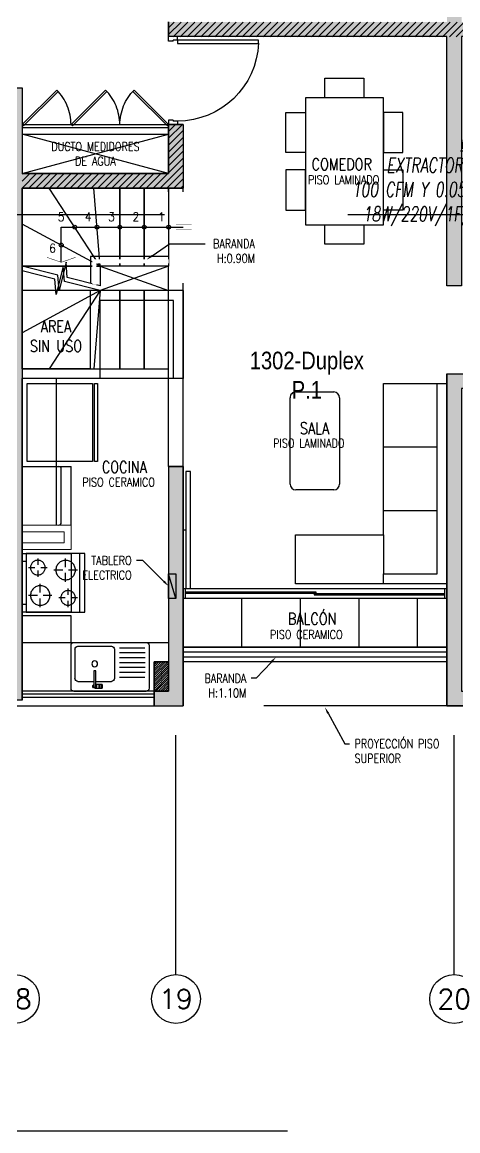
# Model space of a CAD drawing. Header units: millimetres. Extents: x -3 to 53, y -269 to 39.
# Drawn here: x 39.7 to 44.16, y -168.36 to -157.02 of the extents above; entities that cross this region are included whole.
import ezdxf
from ezdxf import colors
from ezdxf.entities.mleader import LeaderData, LeaderLine
from ezdxf.enums import TextEntityAlignment as Align
from ezdxf.math import Vec2, Vec3

# ---------------------------------------------------------------- set-up
doc = ezdxf.new("R2010")
doc.units = ezdxf.units.MM
doc.header["$LTSCALE"] = 15
doc.set_wipeout_variables(frame=1)
for name, pattern in [('CENTER', [2, 1.25, -0.25, 0.25, -0.25]), ('HIDDEN', [0.375, 0.25, -0.125]), ('HIDDEN2', [0.1875, 0.125, -0.0625]), ('PHANTOM', [63.5, 31.75, -6.35, 6.35, -6.35, 6.35, -6.35]), ('PHANTOM2', [1.25, 0.625, -0.125, 0.125, -0.125, 0.125, -0.125])]:
    doc.linetypes.add(name, pattern=pattern)
doc.layers.get('0').update_dxf_attribs({"color": 250})
for name, color, linetype in [('01', 250, 'Continuous'), ('A-BARANDAS', 250, 'Continuous'), ('A-COCINAS-LAV', 250, 'Continuous'), ('A-CORTE', 250, 'CENTER'), ('A-EJES', 251, 'PHANTOM'), ('A-EST HATCH', 250, 'Continuous'), ('A-EST PLACAS', 250, 'Continuous'), ('A-EST VIGAS', 250, 'HIDDEN2'), ('A-HATCH', 250, 'Continuous'), ('A-LINEAS', 250, 'Continuous'), ('A-MOBILIARIO', 250, 'Continuous'), ('A-MURO BAJO', 251, 'Continuous'), ('A-NUMERACIONDEP', 251, 'Continuous'), ('A-PROYECCIONES', 250, 'HIDDEN2'), ('A-TEXTO-ACABADO PISO', 250, 'Continuous'), ('A-TEXTO-AMBIENTE', 252, 'Continuous'), ('A-TEXTO-INDICACIONES', 250, 'Continuous'), ('DLP_MOBILIARIO FIJO', 250, 'Continuous'), ('L-03_EQUIP-ACCES', 160, 'Continuous'), ('L13 Texto Grande', 150, 'Continuous'), ('L6 Linea fina', 141, 'Continuous'), ('MURO CF 60', 250, 'Continuous')]:
    doc.layers.add(name, color=color, linetype=linetype)
doc.layers.add('A-MUROS', color=252, linetype='Continuous', lineweight=30)
doc.layers.add('DLP_MURO ALTO', color=250, linetype='Continuous', lineweight=20)
doc.styles.add('JNV ING', font='romans.shx', dxfattribs={"width": 0.7, "oblique": 8, "height": 0.15})
doc.styles.add('R80', font='ARIALN.TTF', dxfattribs={"height": 2.03})
doc.styles.add('ROMANS', font='romans.shx', dxfattribs={"width": 0.8})
doc.styles.add('TXT_COTAS', font='romans.shx', dxfattribs={"width": 0.8})
pattern_1 = [(45, (359.999406, -111.216353), (-0.035355339, 0.035355339), [])]

# ---------------------------------------------------------------- blocks, each defined once
blk = doc.blocks.new('A$Cd50af844')
at = {"layer": 'L13 Texto Grande'}
blk.add_lwpolyline([(0, -1.1), (42.416, -1.1)], dxfattribs=at)
blk = doc.blocks.new('_Dot')
at = {"color": 0, "linetype": 'ByBlock', "lineweight": -2}
blk.add_line((-0.5, 0), (-1, 0), dxfattribs=at)
at = {"color": 0, "linetype": 'ByBlock', "const_width": 0.5}
blk.add_lwpolyline([(-0.25, 0, 1), (0.25, 0, 1)], format="xyb", close=True, dxfattribs=at)
blk = doc.blocks.new('TEXTO DUCTOS PT')
at = {"layer": 'A-TEXTO-INDICACIONES', "insert": (39.1, -8.2), "char_height": 0.09, "width": 1.06458, "attachment_point": 5, "style": 'ROMANS'}
blk.add_mtext('\\pxsm1,qc,t16;DUCTO MEDIDORES DE AGUA', dxfattribs=at)
blk = doc.blocks.new('EST.P11')
at = {"layer": 'A-EST HATCH'}
h = blk.add_hatch(color=256, dxfattribs=at)
h.dxf.hatch_style = 1
h.paths.add_polyline_path([(41.2, 4.2), (44.05, 4.2), (44.05, 6.75), (44.2, 6.75), (44.2, 4.2), (46.95, 4.2), (46.95, 4.8), (47.1, 4.8), (47.1, 4.2), (49.9, 4.2), (49.9, 8.15), (49.85, 8.15), (49.85, 8.25), (50.05, 8.25), (50.05, 0), (49.85, 0), (49.85, 0.1), (49.9, 0.1), (49.9, 4.05), (47.1, 4.05), (47.1, 3.45), (46.95, 3.45), (46.95, 4.05), (44.2, 4.05), (44.2, 1.5), (44.05, 1.5), (44.05, 4.05), (41.2, 4.05)])
h.paths.add_polyline_path([(46.953, 5.55), (47.1, 5.55), (47.1, 6.75), (44.95, 6.75), (44.95, 6.6), (45.4, 6.6), (45.4, 5), (45.6, 5), (45.6, 6.6), (46.95, 6.6), (46.95, 5.55)], flags=17)
h.paths.add_polyline_path([(46.953, 2.7), (47.1, 2.7), (47.1, 1.5), (44.95, 1.5), (44.95, 1.65), (45.4, 1.65), (45.4, 3.25), (45.6, 3.25), (45.6, 1.65), (46.95, 1.65), (46.95, 2.7)], flags=17)
h = blk.add_hatch(color=256, dxfattribs=at)
h.dxf.hatch_style = 1
h.paths.add_polyline_path([(39.55, -2.74), (39.55, 3.375), (37.9, 3.375), (37.9, 3.525), (39.7, 3.525), (39.7, 2.65), (41.2, 2.65), (41.2, 3.15), (41.35, 3.15), (41.35, 2.5), (39.7, 2.5), (39.7, -2.74)])
h.paths.add_polyline_path([(46, -2.8), (46, 0.6), (46.15, 0.6), (46.15, -2.8)])
h.paths.add_polyline_path([(46.95, 0.45), (48.55, 0.45), (48.55, -2.65), (47.35, -2.65), (47.35, -2.8), (48.7, -2.8), (48.7, 0.6), (46.95, 0.6)])
h.paths.add_polyline_path([(41.35, -0.35), (41.2, -0.35), (41.2, -2.65), (41.05, -2.65), (41.05, -2.8), (41.35, -2.8)])
h.paths.add_polyline_path([(37.9, -2.8), (38.2, -2.8), (38.2, -2.65), (38.05, -2.65), (38.05, 0.425), (37.9, 0.425)])
h.paths.add_polyline_path([(44.05, -2.8), (44.05, 0.6), (45.2, 0.6), (45.2, 0.45), (44.2, 0.45), (44.2, -2.65), (44.8, -2.65), (44.8, -2.8)])
at = {"layer": 'A-EST PLACAS'}
blk.add_lwpolyline([(50.05, 8.25), (50.05, 0), (49.85, 0), (49.85, 0.1), (49.9, 0.1), (49.9, 4.05), (47.1, 4.05), (47.1, 3.45), (46.95, 3.45), (46.95, 4.05), (44.2, 4.05), (44.2, 1.5), (44.05, 1.5), (44.05, 4.05), (41.2, 4.05), (41.2, 4.2)], dxfattribs=at)
for points in [[(39.55, -2.74), (39.55, 3.375), (37.9, 3.375), (37.9, 3.525), (39.7, 3.525), (39.7, 2.65), (41.2, 2.65), (41.2, 3.15), (41.35, 3.15), (41.35, 2.5), (39.7, 2.5), (39.7, -2.74)], [(44.05, -2.8), (44.05, 0.6), (45.2, 0.6), (45.2, 0.45), (44.2, 0.45), (44.2, -2.65), (44.8, -2.65), (44.8, -2.8)], [(41.35, -0.35), (41.2, -0.35), (41.2, -2.65), (41.05, -2.65), (41.05, -2.8), (41.35, -2.8)]]:
    blk.add_lwpolyline(points, close=True, dxfattribs=at)
at = {"layer": 'A-EST VIGAS'}
for p, q in [((41.2, -0.35), (41.2, 2.5)), ((41.35, -0.35), (41.35, 2.5)), ((38.2, -2.8, 0), (41.05, -2.8)), ((44.05, -2.8, 0), (41.35, -2.8, 0))]:
    blk.add_line(p, q, dxfattribs=at)
blk = doc.blocks.new('REFRI')
blk.add_wipeout([(0.4, 0), (-0.4, 0), (-0.4, -0.67), (0.4, -0.67)])
blk.add_wipeout([(-0.4, -0.69), (-0.4, -0.72), (0.4, -0.72), (0.4, -0.69)])
for points in [[(-0.4, 0), (-0.4, -0.67), (0.4, -0.67), (0.4, 0)], [(-0.4, -0.69), (-0.4, -0.72), (0.4, -0.72), (0.4, -0.69)]]:
    blk.add_lwpolyline(points, close=True)
blk = doc.blocks.new('ESC1')
at = {"layer": 'A-LINEAS', "linetype": 'Continuous'}
for points in [[(-0.8, 1.05), (-0.432, 0.957), (-0.421, 0.799), (-0.347, 1.09), (-0.335, 0.932), (0, 0.848)], [(-0.8, 1.002), (-0.462, 0.917), (-0.451, 0.759), (-0.377, 1.05), (-0.365, 0.892), (0, 0.8)], [(-0.4, 0.76), (-0.4, 0.4), (-1.65, 0.4)]]:
    blk.add_lwpolyline(points, dxfattribs=at)
at = {"layer": 'A-LINEAS', "const_width": 0.005}
for points in [[(-0.253, 0.709), (-0.4, 0.76), (-0.547, 0.709)], [(-1.574, 0.427), (-1.735, 0.427)], [(-1.574, 0.373), (-1.735, 0.373)]]:
    blk.add_lwpolyline(points, dxfattribs=at)
at = {"layer": 'A-LINEAS', "linetype": 'Continuous'}
for centre in [(-0.4, 0.584), (-1.5, 0.4), (-1.25, 0.4), (-1, 0.4), (-0.766, 0.4), (-0.538, 0.4)]:
    blk.add_circle(centre, 0.02, dxfattribs=at)
at = {"layer": 'A-MURO BAJO'}
for points in [[(0, 0.8), (-0.8, 0.8), (-0.8, 1.002)], [(-0.8, 0.8), (-0.733, 0)], [(-0.8, 0.8), (-0.276, 0)], [(-0.8, 0.8), (0, 0.368)]]:
    blk.add_lwpolyline(points, dxfattribs=at)
for points in [[(-1.5, 0.8), (-1.25, 0.8), (-1.25, 0), (-1.5, 0)], [(-1.25, 0.8), (-1, 0.8), (-1, 0), (-1.25, 0)], [(-1, 0.8), (0, 0.8), (0, 0), (-1, 0)]]:
    blk.add_lwpolyline(points, close=True, dxfattribs=at)
at = {"layer": 'A-PROYECCIONES'}
for points in [[(-1.5, 1.05), (-1.25, 1.05), (-1.25, 1.85), (-1.5, 1.85)], [(-1.25, 1.05), (-1, 1.05), (-1, 1.85), (-1.25, 1.85)], [(-1, 1.05), (0, 1.05), (0, 1.85), (-1, 1.85)]]:
    blk.add_lwpolyline(points, close=True, dxfattribs=at)
for points in [[(-0.8, 1.05), (-0.733, 1.85)], [(-0.8, 1.05), (-0.276, 1.85)], [(-0.8, 1.05), (0, 1.482)], [(-1.5, 1.05), (-1.5, 0.8), (-0.8, 1.05)], [(-0.8, 0.8), (-1.5, 1.05)], [(-0.8, 1.05), (0, 1.05), (0, 0.848)]]:
    blk.add_lwpolyline(points, dxfattribs=at)
blk.add_wipeout([(-1.5, 0.77), (-1.5, 0.73), (-0.72, 0.73), (-0.72, 0.982), (-0.76, 0.992), (-0.76, 0.77)]).dxf.layer = 'A-BARANDAS'
blk.add_lwpolyline([(-1.5, 0.7), (-0.7, 0.7), (-0.7, 0.977)], dxfattribs=at)
blk = doc.blocks.new('A$C33FC7C8B')
at = {"ltscale": 0.5}
for p, q in [((0, 0, 0), (0, 0.6, 0)), ((0, 0.6, 0), (0.6, 0.6, 0)), ((0.08, 0.64, 0), (0.52, 0.64, 0)), ((0.08, 0.64, 0), (0.08, 0.6, 0)), ((0.145, 0.575, 0), (0.145, 0.51, 0)), ((0.43, 0.485, 0), (0.43, 0.575, 0)), ((0.52, 0.64, 0), (0.52, 0.6, 0)), ((0.6, 0.6, 0), (0.6, 0, 0)), ((0.05, 0.48, 0), (0.115, 0.48, 0)), ((0.175, 0.48, 0), (0.24, 0.48, 0)), ((0.4, 0.455, 0), (0.31, 0.455, 0)), ((0.55, 0.455, 0), (0.46, 0.455, 0)), ((0.145, 0.45, 0), (0.145, 0.385, 0)), ((0.43, 0.335, 0), (0.43, 0.425, 0)), ((0.17, 0.225, 0), (0.17, 0.315, 0)), ((0.455, 0.2, 0), (0.455, 0.265, 0)), ((0.14, 0.195, 0), (0.05, 0.195, 0)), ((0.17, 0.075, 0), (0.17, 0.165, 0)), ((0.29, 0.195, 0), (0.2, 0.195, 0)), ((0.425, 0.17, 0), (0.36, 0.17, 0)), ((0.455, 0.075, 0), (0.455, 0.14, 0)), ((0.55, 0.17, 0), (0.485, 0.17, 0)), ((0.6, 0.05, 0), (0, 0.05, 0)), ((0.6, 0, 0), (0, 0, 0))]:
    blk.add_line(p, q, dxfattribs=at)
for centre, radius in [((0.145, 0.48), 0.075), ((0.43, 0.455), 0.1), ((0.17, 0.195), 0.1), ((0.455, 0.17), 0.075)]:
    blk.add_circle(centre, radius, dxfattribs=at)
blk = doc.blocks.new('*U89')
blk.add_wipeout([(0, 0), (0, -0.02), (0.17, -0.02), (0.17, 0)])
blk.add_lwpolyline([(0, 0), (0.17, 0), (0.17, -0.02), (0, -0.02)], close=True)
blk = doc.blocks.new('LAV-COC_01')
for p, q in [((0.4, 0.812, 0), (-0.04, 0.812, 0)), ((-0.07, 0.042, 0), (-0.07, 0.782, 0)), ((0.225, 0.507, 0), (0.225, 0.772, 0)), ((0.275, 0.507, 0), (0.275, 0.772, 0)), ((0.325, 0.507, 0), (0.325, 0.772, 0)), ((0.375, 0.507, 0), (0.375, 0.768, 0)), ((0.43, 0.042, 0), (0.43, 0.782, 0)), ((0.36, 0.457, 0), (0.06, 0.457, 0)), ((0.03, 0.082, 0), (0.03, 0.427, 0)), ((0.39, 0.082, 0), (0.39, 0.427, 0)), ((-0.04, 0.012, 0), (0.4, 0.012, 0)), ((0.36, 0.052, 0), (0.06, 0.052, 0))]:
    blk.add_line(p, q)
at = {"extrusion": (-8.98137e-08, -2.25601e-18, 1)}
for p, q in [((0.075, 0.507, 0), (0.075, 0.768, 0)), ((0.125, 0.507, 0), (0.125, 0.772, 0)), ((0.175, 0.507, 0), (0.175, 0.772, 0))]:
    blk.add_line(p, q, dxfattribs=at)
at = {"extrusion": (-4.49068e-08, 3.60285e-08, 1), "elevation": 0}
for points in [[(0, 0.33), (0, 0.305), (-0.04, 0.305), (-0.04, 0.33)], [(0, 0.33), (-0.04, 0.33), (-0.04, 0.325), (0, 0.325)]]:
    blk.add_lwpolyline(points, close=True, dxfattribs=at)
blk.add_lwpolyline([(-0.04, 0.255), (-0.04, 0.3), (0, 0.3), (0, 0.265)], dxfattribs=at)
at = {"extrusion": (-4.49068e-08, 3.60285e-08, 1)}
blk.add_arc((-0.02, 0.255, 0), 0.02, 29.9997, 329.9997, dxfattribs=at)
for centre, start_param, end_param in [((-0.04, 0.782, 0), -0.785398, 0.785398), ((0.4, 0.782, 0), -2.356194, -0.785398), ((0.06, 0.427, 0), -0.785398, 0.785398), ((0.36, 0.427, 0), -2.356194, -0.785398), ((-0.04, 0.042, 0), 0.785398, 2.356194), ((0.06, 0.082, 0), 0.785398, 2.356194), ((0.36, 0.082, 0), 2.356194, 3.926991), ((0.4, 0.042, 0), 2.356194, 3.926991)]:
    blk.add_ellipse(centre, major_axis=(-0.0212, 0.0212), ratio=1, start_param=start_param, end_param=end_param)
blk.add_ellipse((0.21, 0.255, 0), major_axis=(-0.0212, 0.0212), ratio=1)
at = {"layer": '01', "extrusion": (-4.49068e-08, 3.60285e-08, 1), "elevation": 0}
for points in [[(-0.037, 0.3), (-0.037, 0.305)], [(-0.02, 0.3), (-0.02, 0.305)], [(-0.002, 0.3), (-0.002, 0.305)]]:
    blk.add_lwpolyline(points, dxfattribs=at)
at = {"extrusion": (-4.49068e-08, 3.60285e-08, 1), "rotation": 359.9380941588614}
blk.add_blockref('*U89', (-0.03, 0.265, 0), dxfattribs=at)
blk = doc.blocks.new('MESA CENTRO')
for p, q in [((-0.194, 0), (0.194, 0)), ((-0.254, -0.942), (-0.254, -0.06)), ((0.254, -0.06), (0.254, -0.942)), ((0.194, -1.002), (-0.194, -1.002))]:
    blk.add_line(p, q)
for centre, start, end in [((-0.194, -0.06), 90, 180), ((0.194, -0.06), 0, 90), ((-0.194, -0.942), 180, 270), ((0.194, -0.942), 270, 0)]:
    blk.add_arc(centre, 0.06, start, end)
blk = doc.blocks.new('SOFA SEC')
for p, q in [((0, 0.65), (0.1, 0.65)), ((0.1, 0.65), (0.1, 0.1)), ((0.5, 0.65), (0.1, 0.65)), ((0.75, 0.65), (0.75, 0.1)), ((1.4, 0.65), (1.4, 0.1)), ((0.1, 0.1), (2.05, 0.1))]:
    blk.add_line(p, q)
blk.add_lwpolyline([(0.5, 1.55), (0.5, 0.65), (2.05, 0.65), (2.05, 0), (0, 0), (0, 1.55)], close=True)
blk = doc.blocks.new('A$C67C01FD6')
blk.add_line((0.025, 0), (0, 0))
blk.add_lwpolyline([(0.025, 0.6), (0.075, 0.6), (0.075, -0.6), (0.025, -0.6), (0.025, 0.6)])
blk = doc.blocks.new('*U140')
for p, q in [((0.01, 0.855), (0.01, 0.9)), ((0.055, 0.855), (0.01, 0.855)), ((0.1, 0.865), (0.055, 0.865)), ((0.055, 0.855), (0.055, 0.865)), ((0.1, 0.865), (0.1, 0.9)), ((0.055, 0.045), (0.01, 0.045)), ((0.01, 0.045), (0.01, 0)), ((0.055, 0.045), (0.055, 0.035)), ((0.1, 0.035), (0.055, 0.035)), ((0.1, 0.035), (0.1, 0))]:
    blk.add_line(p, q)
blk.add_lwpolyline([(0.93, 0.07), (0.93, 0.035), (0.1, 0.035), (0.1, 0.07)], close=True)
at = {"linetype": 'HIDDEN2'}
blk.add_arc((0.1, 0.034), 0.831, 2.2301, 89.9672, dxfattribs=at)
blk = doc.blocks.new('A$Cb5611ba7')
for points in [[(0.15, 0.173), (0.15, -0.027), (0.56, -0.027), (0.56, 0.173)], [(1.15, 0.173), (1.15, -0.027), (0.74, -0.027), (0.74, 0.173)], [(0, -0.027), (0, -0.827), (1.3, -0.827), (1.3, -0.027)], [(0, -0.227), (0, -0.627), (-0.2, -0.627), (-0.2, -0.227)], [(1.5, -0.627), (1.3, -0.627), (1.3, -0.227), (1.5, -0.227)], [(0.15, -1.027), (0.15, -0.827), (0.56, -0.827), (0.56, -1.027)], [(1.15, -1.027), (1.15, -0.827), (0.74, -0.827), (0.74, -1.027)]]:
    blk.add_lwpolyline(points, close=True)
blk = doc.blocks.new('*U108')
at = {"linetype": 'HIDDEN', "ltscale": 0.2}
for p, q in [((0.353, 0.353), (0, 0)), ((0.013, -0.013), (0.366, 0.34)), ((0, 0), (0.013, -0.013))]:
    blk.add_line(p, q, dxfattribs=at)
blk.add_arc((0, 0), 0.499, 0, 45, dxfattribs=at)
blk = doc.blocks.new('Tab.Electrico')
blk.add_hatch(color=256).paths.add_polyline_path([(0.075, 0), (0.075, 0.25), (0, 0)])
for p, q in [((0.075, 0.25), (0, 0)), ((0.075, 0.25), (0, 0.25)), ((0, 0.25), (0, 0)), ((0.075, 0), (0.075, 0.25)), ((0, 0), (0.075, 0))]:
    blk.add_line(p, q)
blk = doc.blocks.new('Cortes-Elev.')
at = {"layer": 'A-CORTE', "linetype": 'CENTER', "ltscale": 0.5}
blk.add_lwpolyline([(-1.966, 27.228), (51.86, 27.228)], dxfattribs=at)
blk = doc.blocks.new('Ejes_Torre G')
at = {"layer": 'A-EJES', "linetype": 'PHANTOM2', "ltscale": 0.5}
for points in [[(41.275, -2.75), (41.275, -0.3)], [(44.125, -2.75), (44.125, -0.3)]]:
    blk.add_lwpolyline(points, dxfattribs=at)
at = {"layer": 'A-EJES', "linetype": 'Continuous'}
for centre in [(39.625, -3), (41.275, -3), (44.125, -3)]:
    blk.add_circle(centre, 0.25, dxfattribs=at)
at = {"layer": 'A-EJES', "linetype": 'Continuous', "style": 'ROMANS'}
for s, p in [('18', (39.625, -3)), ('19', (41.275, -3)), ('20', (44.125, -3))]:
    blk.add_text(s, height=0.2, dxfattribs=at).set_placement(p, align=Align.MIDDLE_CENTER)

msp = doc.modelspace()

# ---------------------------------------------------------------- hatches: boundary and pattern name
at = {"layer": 'A-HATCH'}
h = msp.add_hatch(dxfattribs=at)
h.set_pattern_fill('_USER', color=256, scale=0.6, angle=180, double=1, pattern_type=0)
h.set_pattern_definition([(180, (41.35, -163.41435), (-7e-17, -0.6), []), (270, (41.35, -163.41435), (0.6, -1e-16), [])])
h.paths.add_polyline_path([(44.05, -163.4143), (41.35, -163.4143), (41.35, -162.9143), (44.05, -162.9143)])
at = {"layer": 'MURO CF 60'}
h = msp.add_hatch(dxfattribs=at)
h.set_pattern_fill('_USER', color=256, scale=0.05, angle=45, pattern_type=0)
h.set_pattern_definition(pattern_1)
h.paths.add_polyline_path([(50.0494, -157.0164), (41.1994, -157.0164), (41.1994, -157.1664), (50.0494, -157.1664)])
h = msp.add_hatch(dxfattribs=at)
h.set_pattern_fill('_USER', color=256, scale=0.05, angle=45, pattern_type=0)
h.set_pattern_definition(pattern_1)
h.paths.add_polyline_path([(41.3494, -158.0664), (41.1994, -158.0664), (41.1994, -158.5664), (41.3494, -158.5664)])

# ---------------------------------------------------------------- linework, layer by layer
msp.add_lwpolyline([(41.05, -163.8943), (39.7, -163.8943), (39.7, -163.9243), (41.05, -163.9243)], close=True)
msp.add_arc((40.075, -162.1393, 0), 0.025, 270, 0)
at = {"layer": 'A-BARANDAS', "elevation": 0}
for points in [[(44.05, -163.4643), (41.35, -163.4643)], [(44.05, -163.5143), (41.35, -163.5143)]]:
    msp.add_lwpolyline(points, dxfattribs=at)
at = {"layer": 'A-LINEAS'}
for p, q in [((39.7, -158.5643), (41.2, -158.1643)), ((41.1999, -158.5643), (39.7, -158.1643))]:
    msp.add_line(p, q, dxfattribs=at)
at = {"layer": 'A-MOBILIARIO'}
for p, q in [((39.7, -158.0643), (41.1999, -158.0643)), ((39.7, -158.0943), (41.1999, -158.0943))]:
    msp.add_line(p, q, dxfattribs=at)
at = {"layer": 'A-MURO BAJO'}
for p, q in [((39.7, -158.1643), (41.1999, -158.1643)), ((39.7, -162.4143), (39.7, -163.0943)), ((41.37, -162.8143, 0), (44.03, -162.8143, 0)), ((44.03, -162.9143, 0), (41.37, -162.9143, 0)), ((39.55, -164.0143), (41.05, -164.0143))]:
    msp.add_line(p, q, dxfattribs=at)
msp.add_lwpolyline([(41.2, -163.5643), (41.05, -163.5643), (41.05, -163.8643), (39.7, -163.8643), (39.7, -163.3643), (41.2, -163.3643)], close=True, dxfattribs=at)
at = {"layer": 'A-MURO BAJO', "elevation": 0}
for points in [[(44.05, -163.4143), (41.35, -163.4143)], [(44.05, -163.5643), (41.35, -163.5643)]]:
    msp.add_lwpolyline(points, dxfattribs=at)
at = {"layer": 'A-MUROS'}
for p, q in [((41.1999, -157.0143), (41.1999, -157.1643)), ((41.1999, -157.1643), (41.1999, -157.0143)), ((44.05, -157.1643), (41.1999, -157.1643)), ((44.05, -159.7143), (44.05, -157.1643)), ((37.9, -157.6893), (39.7, -157.6893)), ((39.7, -157.6893), (39.7, -158.5643)), ((44.2, -159.7143), (44.05, -159.7143)), ((41.35, -160.6643), (41.25, -160.6643)), ((44.05, -160.6143), (45.2, -160.6143)), ((44.05, -160.6143), (44.05, -164.0143)), ((41.2, -161.5643), (41.2, -163.5643)), ((41.2, -161.5643), (41.35, -161.5643)), ((41.35, -161.5643), (41.35, -164.0143)), ((39.7, -163.9543), (39.55, -163.9543)), ((41.05, -164.0143, 0), (41.35, -164.0143)), ((44.05, -164.0143), (44.8, -164.0143))]:
    msp.add_line(p, q, dxfattribs=at)
msp.add_lwpolyline([(41.35, -158.0643), (41.1999, -158.0643), (41.1999, -158.5643), (39.7, -158.5643)], dxfattribs=at)
at = {"layer": 'A-PROYECCIONES'}
msp.add_line((40.1, -162.1393), (40.1, -161.5893), dxfattribs=at)
msp.add_lwpolyline([(39.7, -163.0543), (39.7, -162.4543), (40.2, -162.4543), (40.2, -163.0543)], close=True, dxfattribs=at)
at = {"layer": 'DLP_MOBILIARIO FIJO', "elevation": 0}
for points in [[(41.35, -162.8143), (41.37, -162.8143), (41.37, -162.9143), (41.35, -162.9143)], [(44.03, -162.8143), (44.05, -162.8143), (44.05, -162.9143), (44.03, -162.9143)], [(42.71, -162.8518), (41.37, -162.8518), (41.37, -162.8618), (42.71, -162.8618)], [(42.69, -162.8768), (44.03, -162.8768), (44.03, -162.8668), (42.69, -162.8668)]]:
    msp.add_lwpolyline(points, close=True, dxfattribs=at)
at = {"layer": 'DLP_MURO ALTO'}
for p, q in [((40.2, -162.1643), (39.7, -162.1643)), ((40.13, -162.2343), (39.7, -162.2343)), ((40.13, -162.3443), (40.13, -162.2343)), ((40.2, -162.4143), (40.2, -162.1643)), ((39.7, -162.3443), (40.13, -162.3443)), ((39.7, -162.4143), (40.2, -162.4143))]:
    msp.add_line(p, q, dxfattribs=at)

# ---------------------------------------------------------------- block references
at = {"xscale": -1, "rotation": 180}
msp.add_blockref('Tab.Electrico', (41.2, -162.6643), dxfattribs=at)
at = {"layer": 'A-EST PLACAS'}
msp.add_blockref('EST.P11', (0, -161.2143), dxfattribs=at)
at = {"layer": 'A-MOBILIARIO', "xscale": -1, "rotation": 180}
for name, p in [('*U140', (41.1899, -157.1643)), ('A$C67C01FD6', (41.35, -162.2143))]:
    msp.add_blockref(name, p, dxfattribs=at)
at = {"layer": 'A-MOBILIARIO'}
for name, p, rotation in [('A$Cb5611ba7', (42.5735, -159.0893), 89.99999999999999), ('SOFA SEC', (44.05, -162.7643, 0), 89.99956714789806), ('MESA CENTRO', (42.6973, -161.8035, 0), 179.999977420888)]:
    msp.add_blockref(name, p, dxfattribs=dict(at, rotation=rotation))
at = {"layer": 'A-PROYECCIONES', "ltscale": 0.25}
for p in [(39.701, -158.0643), (40.2005, -158.0643)]:
    msp.add_blockref('*U108', p, dxfattribs=at)
at = {"layer": 'A-PROYECCIONES', "ltscale": 0.25, "xscale": -1}
msp.add_blockref('*U108', (41.1999, -158.0643), dxfattribs=at)
at = {"layer": 'A-PROYECCIONES', "ltscale": 0.5, "extrusion": (-4.40218e-06, 0.000440452, -1), "zscale": -1, "rotation": 269.9999974828774}
msp.add_blockref('A$C33FC7C8B', (-40.34, -162.4543, -0.0719), dxfattribs=at)
at = {"layer": 'A-TEXTO-INDICACIONES'}
msp.add_blockref('TEXTO DUCTOS PT', (1.35, -150.1643), dxfattribs=at)
at = {"layer": 'L-03_EQUIP-ACCES'}
msp.add_blockref('A$Cd50af844', (0, -167.2643), dxfattribs=at)

# ---------------------------------------------------------------- texts
at = {"layer": 'A-TEXTO-ACABADO PISO', "char_height": 0.09, "attachment_point": 2, "rotation": 359.99998, "style": 'ROMANS'}
for s, width, insert in [('PISO LAMINADO', 1.20225, (42.9927, -158.5845)), ('PISO LAMINADO', 1.034523, (42.636, -161.2813, 0)), ('PISO CERAMICO', 1.20225, (40.6874, -161.6798))]:
    msp.add_mtext_dynamic_manual_height_columns(s, width=width, gutter_width=12.5, heights=[0], dxfattribs=dict(at, insert=insert))
at = {"layer": 'A-TEXTO-ACABADO PISO', "insert": (42.6109, -163.2397), "char_height": 0.09, "attachment_point": 2, "style": 'ROMANS'}
msp.add_mtext_dynamic_manual_height_columns('PISO CERAMICO', width=1.20225, gutter_width=12.5, heights=[0], dxfattribs=at)
at = {"layer": 'A-TEXTO-AMBIENTE', "style": 'ROMANS', "width": 0.8}
for s, p in [('COMEDOR', (42.9734, -158.531)), ('SALA', (42.6949, -161.2323, 0)), ('COCINA', (40.7462, -161.6301, 0)), ('BALCÓN', (42.67, -163.183, 0))]:
    msp.add_text(s, height=0.12, dxfattribs=at).set_placement(p, align=Align.CENTER)
at = {"layer": 'A-TEXTO-AMBIENTE', "insert": (40.0457, -160.0707, 0), "char_height": 0.12, "width": 0.588602, "attachment_point": 2, "style": 'ROMANS'}
msp.add_mtext('AREA SIN USO', dxfattribs=at)
at = {"layer": 'A-TEXTO-INDICACIONES', "style": 'ROMANS', "width": 0.9}
for s, p in [('5', (40.1332, -159.0539)), ('4', (40.4106, -159.0539)), ('3', (40.6482, -159.0539)), ('2', (40.8982, -159.0539)), ('1', (41.1598, -159.0539)), ('6', (40.0443, -159.3744))]:
    msp.add_text(s, height=0.09, dxfattribs=at).set_placement(p, align=Align.RIGHT)

# ---------------------------------------------------------------- leaders
at = {"layer": 'A-NUMERACIONDEP'}
ml = msp.add_multileader_mtext('Standard', dxfattribs=at)
ml.set_content('1302-Duplex P.1', color=256, style='R80')
ml.set_leader_properties(color=256)
ml.set_arrow_properties(name='DOT')
ml.build(insert=Vec2(0, 0))
ml.multileader.update_dxf_attribs({"leader_type": 0, "has_text_frame": 1, "text_left_attachment_type": 2, "text_right_attachment_type": 2, "dogleg_length": 0.36, "arrow_head_size": 0.06, "scale": 0.06})
ctx = ml.context
ctx.base_point, ctx.scale, ctx.char_height, ctx.arrow_head_size, ctx.landing_gap_size, ctx.plane_origin = Vec3(41.8177, -160.5045), 0.06, 0.18, 0.06, 0.06, Vec3(41.6503, -160.5089)
ctx.left_attachment, ctx.right_attachment, ctx.text_align_type = 2, 2, 1
notes = []
notes.append((ctx, [(0, (1, 1, 0), (43.5051, -160.5045), (-1, 0), 0.0917, [(0, [(43.7916, -160.1556)], 0, [])])]))
ctx.mtext.insert, ctx.mtext.width, ctx.mtext.alignment, ctx.mtext.flow_direction = Vec3(42.6155, -160.3892), 1.500572, 2, 5
at = {"layer": 'A-TEXTO-INDICACIONES'}
ml = msp.add_multileader_mtext('Standard', dxfattribs=at)
ml.set_content('\\pxsm1;BARANDA \\P\\pt16;H:0.90M', color=256, style='TXT_COTAS')
ml.set_leader_properties(color=256)
ml.build(insert=Vec2(0, 0))
ml.multileader.update_dxf_attribs({"dogleg_length": 0.05, "arrow_head_size": 0.07})
ctx = ml.context
ctx.base_point, ctx.char_height, ctx.arrow_head_size, ctx.landing_gap_size, ctx.plane_origin, ctx.plane_x_axis, ctx.plane_y_axis = Vec3(41.5744, -159.2841), 0.09, 0.07, 0.05, Vec3(42.7775, -159.3361), Vec3(1, 0.0000047), Vec3(-0.0000047, 1)
ctx.text_align_type = 2
notes.append((ctx, [(1, (1, 1, 0), (41.2077, -159.2841), (1, 0.0000047), 0.3666, [(0, [(40.974, -159.4472)], 0, [])])]))
ctx.mtext.insert, ctx.mtext.text_direction, ctx.mtext.rotation, ctx.mtext.width, ctx.mtext.defined_height, ctx.mtext.alignment, ctx.mtext.flow_direction = Vec3(42.0838, -159.2391), Vec3(1, 0.0000047), 0.0000047, 1.149951, 0.8046, 3, 5
ml = msp.add_multileader_mtext('Standard', dxfattribs=at)
ml.set_content('\\pxsm1,t16;TABLERO ELECTRICO', color=256, style='TXT_COTAS')
ml.set_leader_properties(color=256)
ml.build(insert=Vec2(0, 0))
ml.multileader.update_dxf_attribs({"dogleg_length": 0.05, "arrow_head_size": 0.07})
ctx = ml.context
ctx.base_point, ctx.char_height, ctx.arrow_head_size, ctx.landing_gap_size, ctx.plane_origin = Vec3(40.2334, -162.526), 0.09, 0.07, 0.05, Vec3(41.3505, -162.5469)
ctx.text_align_type = 2
notes.append((ctx, [(0, (1, 1, 0), (40.9361, -162.526), (-1, 0), 0.0644, [(0, [(41.2, -162.7893)], 0, [])])]))
ctx.mtext.insert, ctx.mtext.width, ctx.mtext.defined_height, ctx.mtext.alignment, ctx.mtext.flow_direction = Vec3(40.8217, -162.481), 0.665701, 0.3008, 3, 5
ml = msp.add_multileader_mtext('Standard', dxfattribs=at)
ml.set_content('\\pxsm1;BARANDA \\P\\pt16;H:1.10M', color=256, style='TXT_COTAS')
ml.set_leader_properties(color=256)
ml.build(insert=Vec2(0, 0))
ml.multileader.update_dxf_attribs({"dogleg_length": 0.05, "arrow_head_size": 0.07})
ctx = ml.context
ctx.base_point, ctx.char_height, ctx.arrow_head_size, ctx.landing_gap_size, ctx.plane_origin = Vec3(41.4865, -163.7325, 0), 0.09, 0.07, 0.05, Vec3(42.4499, -163.4839, 0)
ctx.text_align_type = 2
notes.append((ctx, [(0, (1, 1, 0), (42.0959, -163.7325, 0), (-1, 0), 0.05, [(0, [(42.3, -163.5143, 0)], 0, [])])]))
ctx.mtext.insert, ctx.mtext.width, ctx.mtext.defined_height, ctx.mtext.alignment, ctx.mtext.flow_direction = Vec3(41.9959, -163.6875, 0), 1.149951, 0.8046, 3, 5
ml = msp.add_multileader_mtext('Standard', dxfattribs=at)
ml.set_content('\\pxsm1,t16;PROYECCIÓN PISO SUPERIOR', color=256, style='TXT_COTAS')
ml.set_leader_properties(color=256)
ml.build(insert=Vec2(0, 0))
ml.multileader.update_dxf_attribs({"dogleg_length": 0.05, "arrow_head_size": 0.07})
ctx = ml.context
ctx.base_point, ctx.char_height, ctx.arrow_head_size, ctx.landing_gap_size, ctx.plane_origin = Vec3(43.0541, -164.4018, 0), 0.09, 0.07, 0.05, Vec3(42.6501, -163.9983, 0)
notes.append((ctx, [(0, (1, 1, 0), (43.0041, -164.4018, 0), (1, 0), 0.05, [(0, [(42.8, -164.0287, 0)], 0, [])])]))
ctx.mtext.insert, ctx.mtext.width, ctx.mtext.defined_height, ctx.mtext.flow_direction = Vec3(43.1041, -164.3568, 0), 1.149951, 0.8046, 5
at = {"layer": 'L6 Linea fina'}
ml = msp.add_multileader_mtext('Standard', dxfattribs=at)
ml.set_content('{\\LEA-01}\\PEXTRACTOR AXIAL\\P100 CFM Y 0.05" C.A.\\P18W/220V/1F/60Hz', color=12, style='JNV ING')
ml.set_leader_properties(color=256, linetype='ByLayer', lineweight=-1)
ml.build(insert=Vec2(0, 0))
ml.multileader.update_dxf_attribs({"dogleg_length": 0.05, "arrow_head_size": 0.15})
ctx = ml.context
ctx.base_point, ctx.char_height, ctx.arrow_head_size, ctx.landing_gap_size, ctx.plane_origin = Vec3(42.8077, -156.0161), 0.15, 0.15, 0.07, Vec3(45.2148, -156.6186)
ctx.text_align_type = 2
notes.append((ctx, [(0, (1, 1, 0), (44.7716, -156.0161), (-1, 0), 0.05, [(0, [(45.2238, -156.3064)], 0, [])])]))
ctx.mtext.insert, ctx.mtext.alignment, ctx.mtext.flow_direction = Vec3(44.6516, -155.9161), 3, 5
ml = msp.add_multileader_mtext('Standard', dxfattribs=at)
ml.set_content('{\\LEA-01}\\PEXTRACTOR AXIAL\\P100 CFM Y 0.05" C.A.\\P18W/220V/1F/60Hz', color=12, style='JNV ING')
ml.set_leader_properties(color=256, linetype='ByLayer', lineweight=-1)
ml.build(insert=Vec2(0, 0))
ml.multileader.update_dxf_attribs({"dogleg_length": 0.05, "arrow_head_size": 0.15})
ctx = ml.context
ctx.base_point, ctx.char_height, ctx.arrow_head_size, ctx.landing_gap_size, ctx.plane_origin = Vec3(42.8077, -158.2543), 0.15, 0.15, 0.07, Vec3(45.2148, -158.8568)
ctx.text_align_type = 2
notes.append((ctx, [(0, (1, 1, 0), (44.7716, -158.2543), (-1, 0), 0.05, [(0, [(45.2238, -157.8889)], 0, [])])]))
ctx.mtext.insert, ctx.mtext.alignment, ctx.mtext.flow_direction = Vec3(44.6516, -158.1543), 3, 5
for ctx, leaders in notes:
    for number, flags, end, landing, length, lines in leaders:
        leader = LeaderData()
        leader.index, (leader.has_last_leader_line, leader.has_dogleg_vector, leader.attachment_direction) = number, flags
        leader.last_leader_point, leader.dogleg_vector, leader.dogleg_length = Vec3(end), Vec3(landing), length
        for number, points, colour, breaks in lines:
            line = LeaderLine()
            line.index, line.vertices, line.color, line.breaks = number, Vec3.list(points), colors.encode_raw_color(colour), breaks
            leader.lines.append(line)
        ctx.leaders.append(leader)

# ---------------------------------------------------------------- next in the draw order: block references
at = {"rotation": 180}
msp.add_blockref('ESC1', (39.7, -158.7143), dxfattribs=at)
at = {"layer": 'A-COCINAS-LAV', "extrusion": (-4.49068e-08, 3.60284e-08, -1), "zscale": -1.000000000000009, "rotation": 270}
msp.add_blockref('REFRI', (-39.75, -161.1143, 0), dxfattribs=at)
at = {"layer": 'A-COCINAS-LAV', "extrusion": (3.60285e-08, -4.49068e-08, -1), "zscale": -1, "rotation": 90}
msp.add_blockref('LAV-COC_01', (-40.1879, -163.7943, 0), dxfattribs=at)

# ---------------------------------------------------------------- next in the draw order: hatches: boundary and pattern name
at = {"layer": 'A-HATCH'}
h = msp.add_hatch(dxfattribs=at)
h.set_pattern_fill('ANSI31', color=256, scale=0.005, angle=180)
h.set_pattern_definition([(225, (41.19995, -157.08933), (0.01122532, -0.01122532), [])])
h.paths.add_polyline_path([(41.2, -163.5643), (41.05, -163.5643), (41.05, -163.8643), (41.2, -163.8643)])
at = {"layer": 'MURO CF 60'}
h = msp.add_hatch(dxfattribs=at)
h.set_pattern_fill('_USER', color=256, scale=0.05, angle=45, pattern_type=0)
h.set_pattern_definition(pattern_1)
h.paths.add_polyline_path([(41.3494, -158.7163), (39.6994, -158.7163), (39.6994, -158.5664), (41.3494, -158.5664)])

# ---------------------------------------------------------------- next in the draw order: linework, layer by layer
msp.add_arc((40.075, -161.5893, 0), 0.025, 0, 90)
at = {"layer": 'A-HATCH'}
msp.add_lwpolyline([(41.2, -163.5643), (41.05, -163.5643), (41.05, -163.8643), (41.2, -163.8643)], close=True, dxfattribs=at)
at = {"layer": 'A-MUROS'}
for p, q in [((41.35, -158.0643), (41.35, -158.7143)), ((39.7, -158.7143), (41.35, -158.7143)), ((39.7, -160.5644), (39.7, -158.7143)), ((40.4, -160.5643), (40.4, -159.7643)), ((41.35, -159.7643), (40.4, -159.7643)), ((41.35, -159.7643), (41.35, -160.6643)), ((40.5, -160.6643), (40.5, -159.8643)), ((41.25, -159.8643), (40.5, -159.8643)), ((41.25, -160.6643), (41.25, -159.8643)), ((40.4, -160.5643), (39.7, -160.5643)), ((39.7, -163.9543), (39.7, -160.6643)), ((40.5, -160.6643), (39.7, -160.6643)), ((41.05, -163.5643), (41.2, -163.5643)), ((41.05, -164.0143, 0), (41.05, -163.5643))]:
    msp.add_line(p, q, dxfattribs=at)
at = {"layer": 'A-PROYECCIONES'}
for p, q in [((40.05, -162.1643), (40.05, -160.6643)), ((41.25, -160.6643), (40.5, -160.6643)), ((39.7, -161.5643), (40.2, -161.5643, 0)), ((40.2, -162.1643), (40.2, -161.5643, 0))]:
    msp.add_line(p, q, dxfattribs=at)
at = {"layer": 'A-PROYECCIONES', "elevation": 0}
msp.add_lwpolyline([(39.7, -163.0943), (39.7, -163.3643), (40.2, -163.3643), (40.2, -163.0943)], close=True, dxfattribs=at)

# ---------------------------------------------------------------- next in the draw order: block references
at = {"layer": 'A-CORTE'}
msp.add_blockref('Cortes-Elev.', (0, -186.2143), dxfattribs=at)
at = {"layer": 'A-MUROS'}
msp.add_blockref('Ejes_Torre G', (0, -164.0143), dxfattribs=at)

doc.saveas('drawing.dxf')
